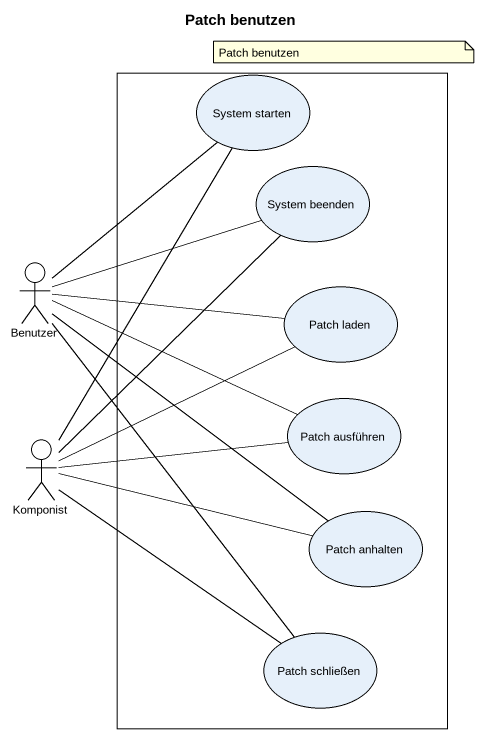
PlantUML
@startuml
title Patch benutzen
rectangle " " as rectangle1 {
  usecase "System starten" as System_starten
  usecase "System beenden" as System_beenden
  usecase "Patch laden" as Patch_laden
  usecase "Patch ausführen" as Patch_ausführen
  usecase "Patch anhalten" as Patch_anhalten
  usecase "Patch schließen" as Patch_schließen
}
actor Benutzer
actor Komponist
Benutzer -up- System_starten
Benutzer -right- System_beenden
Benutzer -right- Patch_laden
Benutzer -right- Patch_ausführen
Benutzer -- Patch_anhalten
Benutzer -- Patch_schließen
Komponist -up- System_starten
Komponist -up- System_beenden
Komponist -right- Patch_laden
Komponist -right- Patch_ausführen
Komponist -right- Patch_anhalten
Komponist -- Patch_schließen
note as N1
  Patch benutzen
end note
@enduml
